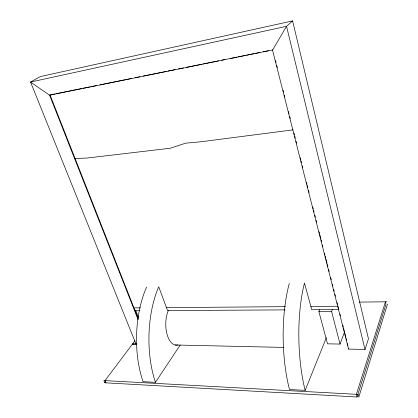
<?xml version="1.0" encoding="UTF-8"?>
<svg xmlns="http://www.w3.org/2000/svg" width="418" height="418" viewBox="0 0 418 418"><rect width="100%" height="100%" fill="white"/><g stroke="black" fill="none" stroke-linecap="round" stroke-linejoin="round"><path stroke-width="0.63" d="M387.46 304.22L358.801 397.1L358.111 394.409L103.857 380.552L104.829 382.784L357.092 397.006L385.986 304.231L385.453 301.806L356.402 394.315L357.092 397.006M292.6 20.9L286.544 26.313L272.541 50.16L348.565 349.087L365.008 349.458L368.457 338.815L292.6 20.9L40.347 76.583L30.54 82.043L136.127 344.312L132.354 344.223M348.565 349.087L348.743 348.591M319.634 309.816L318.866 311.572L327.519 343.831L340.043 344.066L344.74 331.469M289.293 283.441A85.847 29.108 89 0 0 289.507 389.524L305.15 390.36L326.353 337.655M340.043 344.066L331.599 311.514L332.331 309.743M146.593 287.077A77.189 39.12 -88.7 0 0 143.055 381.665L155.454 382.334L180.221 344.986M136.127 344.312L136.44 343.889L132.668 343.805L133.102 344.876M104.829 382.784L105.608 381.744M134.925 340.801L105.007 380.615L105.979 382.846M272.839 49.883L49.585 95.194L30.54 82.043L286.544 26.313L365.008 349.458M55.145 93.888L50.035 94.923L138.196 318.647M56.42 93.632L81.954 88.47M83.234 88.208L90.257 86.792M91.532 86.531L96.642 85.502M99.834 84.854L125.369 79.692M126.644 79.436L131.754 78.401M134.946 77.758L140.051 76.724M143.243 76.081L166.866 71.306M168.141 71.044L175.163 69.628M178.355 68.98L183.46 67.951M186.653 67.303L201.978 64.205M203.252 63.949L210.275 62.528M211.55 62.272L218.572 60.85M221.765 60.208L224.957 59.56M230.067 58.53L237.09 57.109M238.364 56.853L245.387 55.432M246.662 55.176L253.684 53.755M254.964 53.499L260.069 52.464M263.262 51.816L268.366 50.787M293.159 129.857L200.677 141.801L185.587 143.186L170.387 148.223L87.022 158.051L75.062 158.49M359.36 302.094L386.927 301.791M133.959 307.899L140.359 307.847M166.463 307.632L285.437 306.66M310.861 306.451L337.979 306.227M135.087 310.752L139.56 310.726M285.008 309.89L167.555 310.564L158.709 286.769A77.926 38.378 -88.9 0 0 155.454 382.334M318.866 311.572L331.599 311.514M175.079 344.986L283.817 347.415M49.585 95.194L138.128 319.697M135.636 310.219L138.457 317.387M275.556 60.589L276.037 62.475M276.836 65.626L277.317 67.517M283.08 90.183L283.561 92.075M284.36 95.22L284.841 97.112M288.519 111.596L289 113.487M289.799 116.632L290.28 118.524M293.964 133.018L294.444 134.915M294.768 136.179L295.249 138.076M296.054 141.237L296.534 143.134M300.228 157.675L300.714 159.571M301.033 160.836L301.514 162.733M302.318 165.894L302.799 167.796M306.498 182.337L306.979 184.233M307.298 185.498L307.784 187.395M308.583 190.556L309.069 192.452M312.763 206.994L313.244 208.89M313.568 210.155L314.049 212.051M314.853 215.213L315.334 217.109M316.139 220.27L316.619 222.167M319.028 231.65L319.509 233.547M319.833 234.811L320.794 238.605M321.118 239.869L321.599 241.766M322.403 244.927L322.884 246.824M324.493 253.146L324.974 255.043M325.293 256.312L325.779 258.209M326.097 259.474L327.064 263.267M327.383 264.531L327.864 266.428M328.668 269.589L329.149 271.486M330.758 277.808L331.239 279.705M332.394 284.24L332.869 286.126M333.668 289.266L334.149 291.153M334.949 294.293L335.424 296.179M337.023 302.46L337.504 304.346M338.12 306.786L338.831 309.576L311.76 309.733L304.482 283.054A86.772 27.881 88.8 0 0 305.15 390.36M339.949 313.981L340.43 315.867M342.828 325.308L343.309 327.195M343.627 328.454L344.589 332.232M344.907 333.486L345.869 337.263M346.188 338.523L346.668 340.409M347.468 343.554L347.943 345.446M177.922 344.934A21.25 10.831 -89.3 0 1 167.043 334.275A21.25 10.831 -89.3 0 1 168.37 310.349"/></g></svg>
